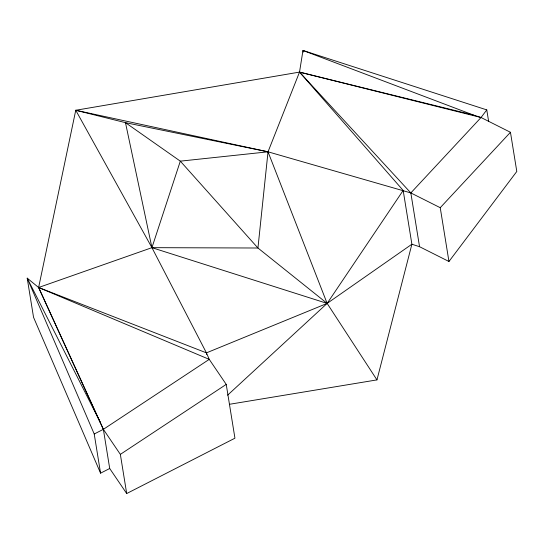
<?xml version="1.0" encoding="UTF-8"?>
<svg xmlns="http://www.w3.org/2000/svg" width="544" height="544" viewBox="0 0 544 544"><rect width="100%" height="100%" fill="white"/><g stroke="black" fill="none" stroke-linecap="round" stroke-linejoin="round"><path stroke-width="0.82" d="M488.662 121.57L486.771 109.895L302.974 50.456L299.52 72.1L268.022 151.817L257.944 248.01L327.141 303.402L376.958 379.896L229.405 404.301M448.956 261.494L440.239 207.699L410.836 192.923L268.022 151.817L75.752 110.262L151.932 247.663L206.434 352.866L209.243 359.36L226.229 384.397L234.94 438.192L126.698 493.544L120.353 454.369L103.367 429.332L38.624 287.504L75.752 110.262L299.52 72.1L473.389 115.022L481.046 117.511L510.456 132.287L516.8 171.462L448.956 261.494L419.546 246.711L411.89 244.222L327.141 303.402L227.596 395.182M376.958 379.896L411.89 244.222L403.172 190.434L299.52 72.1L481.046 117.511L486.771 109.895M403.172 190.434L327.141 303.402L151.932 247.663L180.316 161.153L268.022 151.817L327.141 303.402L206.434 352.866L38.624 287.504L27.2 278.14L33.544 317.315L100.565 473.171L109.711 468.506L103.367 429.332L38.624 287.504L151.932 247.663L257.944 248.01L180.316 161.153L125.474 122.665L75.752 110.262M419.546 246.711L410.836 192.923L481.046 117.511M440.239 207.699L510.456 132.287M120.353 454.369L226.229 384.397M100.565 473.171L94.221 433.996L103.367 429.332L209.243 359.36L38.624 287.504M268.022 151.817L125.474 122.665L151.932 247.663M473.389 115.022L302.974 50.456L303.246 52.122M299.52 72.1L410.836 192.923M109.711 468.506L126.698 493.544M100.565 422.838L27.2 278.14L94.221 433.996M206.434 352.866L206.706 354.518"/></g></svg>
